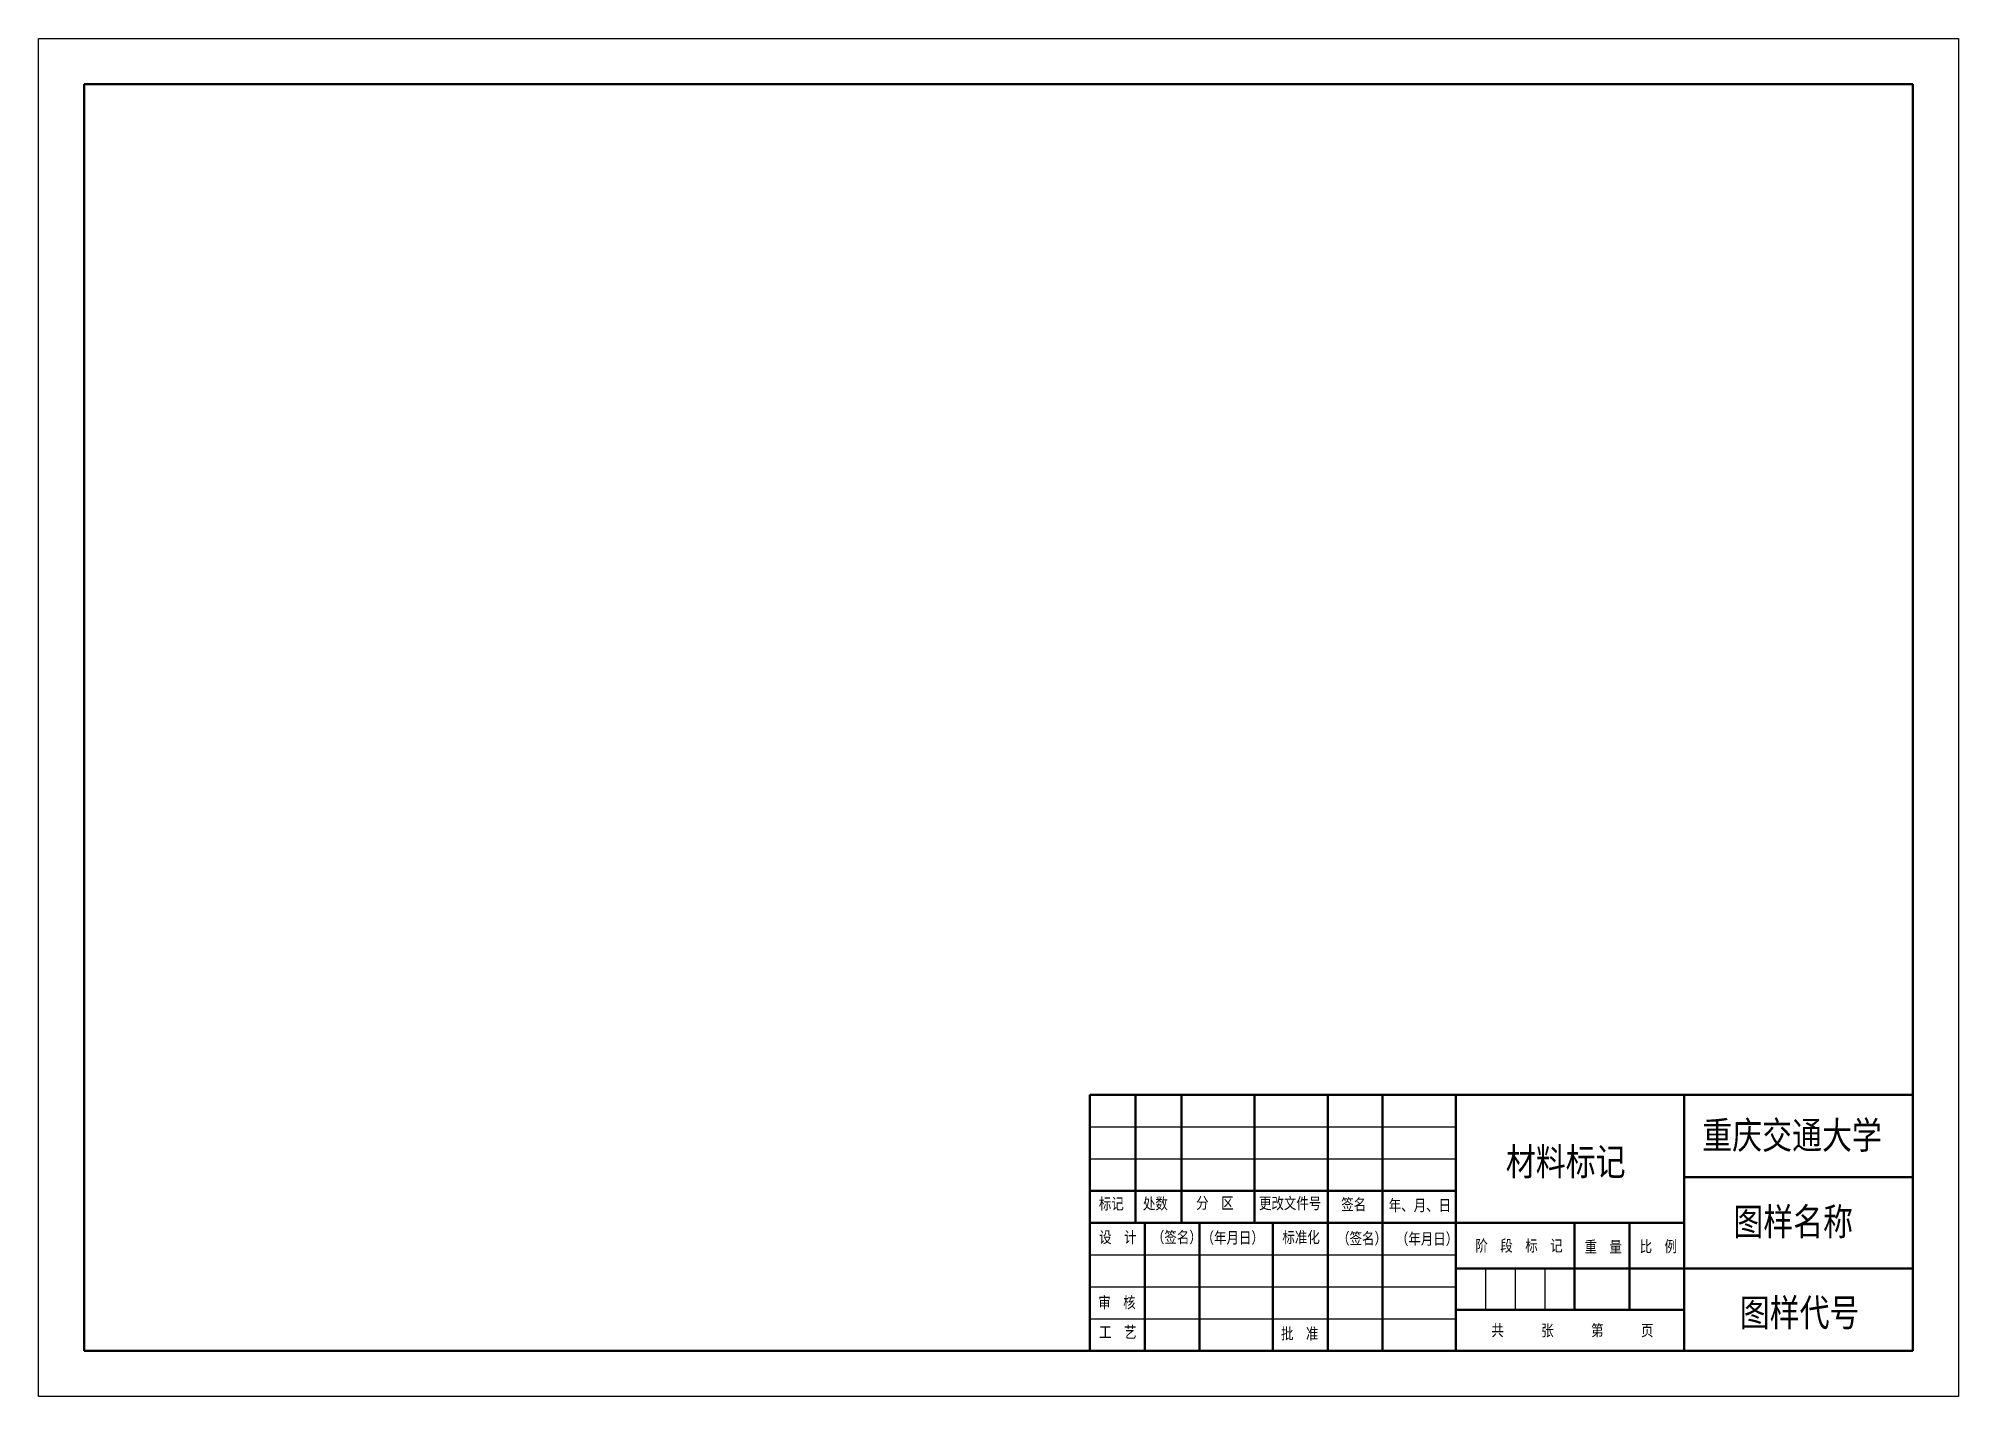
# Model space of a CAD drawing. Header units: millimetres. Extents: x 0 to 420, y 0 to 297.
import ezdxf

# ---------------------------------------------------------------- set-up
doc = ezdxf.new("R2010")
doc.units = ezdxf.units.MM
doc.layers.add('总内框线', color=7, linetype='Continuous', lineweight=50)
doc.styles.add('工程字', font='arial.ttf', dxfattribs={"width": 0.8})
doc.styles.add('陈杰（2）', font='arial.ttf', dxfattribs={"width": 0.8})

msp = doc.modelspace()

# ---------------------------------------------------------------- linework, layer by layer
for p, q in [((0, 0), (0, 297)), ((0, 297), (420, 297)), ((420, 297), (420, 0)), ((230, 59), (310, 59)), ((230, 52), (310, 52)), ((230, 31), (310, 31)), ((316.5, 28), (316.5, 19)), ((323, 28), (323, 19)), ((329.5, 28), (329.5, 19)), ((230, 24), (310, 24)), ((230, 17), (310, 17)), ((420, 0), (0, 0))]:
    msp.add_line(p, q)
at = {"layer": '总内框线'}
for p, q in [((10, 10), (10, 287)), ((10, 287), (410, 287)), ((410, 287), (410, 10)), ((230, 66), (410, 66)), ((230, 10), (230, 66)), ((240, 66), (240, 38)), ((250, 66), (250, 38)), ((266, 66), (266, 38)), ((282, 66), (282, 38)), ((294, 66), (294, 10)), ((310, 66), (310, 10)), ((360, 10), (360, 66)), ((360, 48), (410, 48)), ((230, 45), (310, 45)), ((230, 38), (360, 38)), ((242, 38), (242, 10)), ((254, 38), (254, 10)), ((270, 38), (270, 10)), ((282, 38), (282, 10)), ((336, 19), (336, 38)), ((348, 19), (348, 38)), ((310, 28), (360, 28)), ((360, 28), (410, 28)), ((310, 19), (360, 19)), ((410, 10), (10, 10))]:
    msp.add_line(p, q, dxfattribs=at)

# ---------------------------------------------------------------- texts
at = {"width": 93.0193, "attachment_point": 1}
for s, insert, char_height, style in [('{\\fFangSong|b0|i0|c134|p49;重庆交通大学}', (363.93, 60.15), 6, '陈杰（2）'), ('{\\fFangSong|b0|i0|c134|p49;材料标记}', (320.97, 54.36), 6, '工程字'), ('{\\fSimSun|b0|i0|c134|p2;标记}', (231.95, 43.44), 2.5, '陈杰（2）'), ('{\\fSimSun|b0|i0|c134|p2;处数}', (241.58, 43.46), 2.5, '陈杰（2）'), ('{\\fSimSun|b0|i0|c134|p2;分\u3000区}', (253.24, 43.58), 2.5, '陈杰（2）'), ('{\\fSimSun|b0|i0|c134|p2;更改文件号}', (266.97, 43.52), 2.5, '陈杰（2）'), ('{\\fSimSun|b0|i0|c134|p2;签名}', (284.96, 43.27), 2.5, '陈杰（2）'), ('{\\fSimSun|b0|i0|c134|p2;年、月、日}', (295.35, 43.07), 2.5, '陈杰（2）'), ('{\\fFangSong|b0|i0|c134|p49;图样名称}', (370.73, 41.24), 6, '工程字'), ('{\\fSimSun|b0|i0|c134|p2;设\u3000计}', (232.01, 36.1), 2.5, '陈杰（2）'), ('{\\fSimSun|b0|i0|c134|p2;（签名）}', (243.56, 36.1), 2.5, '陈杰（2）'), ('{\\fSimSun|b0|i0|c134|p2;\u3000（年月日）}', (251.68, 35.99), 2.5, '陈杰（2）'), ('{\\fSimSun|b0|i0|c134|p2;标准化}', (272.09, 36.09), 2.5, '陈杰（2）'), ('{\\fSimSun|b0|i0|c134|p2;（签名）}', (284.06, 35.84), 2.5, '陈杰（2）'), ('{\\fSimSun|b0|i0|c134|p2;（年月日）}', (296.92, 35.74), 2.5, '陈杰（2）'), ('{\\fSimSun|b0|i0|c134|p2;阶\u3000段\u3000标\u3000记}', (314.3, 34.25), 2.5, '陈杰（2）'), ('{\\fSimSun|b0|i0|c134|p2;重\u3000量}', (338.19, 34.02), 2.5, '陈杰（2）'), ('{\\fSimSun|b0|i0|c134|p2;比\u3000例}', (350.24, 34.09), 2.5, '陈杰（2）'), ('{\\fSimSun|b0|i0|c134|p2;审\u3000核}', (231.81, 21.83), 2.5, '陈杰（2）'), ('{\\fFangSong|b0|i0|c134|p49;图样代号}', (372.13, 21.36), 6, '工程字'), ('{\\fSimSun|b0|i0|c134|p2;工\u3000艺}', (232.01, 15.35), 2.5, '陈杰（2）'), ('{\\fSimSun|b0|i0|c134|p2;批\u3000准}', (271.78, 15.03), 2.5, '陈杰（2）'), ('{\\fSimSun|b0|i0|c134|p2;共\u3000\u3000\u3000张\u3000\u3000\u3000第\u3000\u3000\u3000页}', (317.8, 15.73), 2.5, '陈杰（2）')]:
    msp.add_mtext(s, dxfattribs=dict(at, insert=insert, char_height=char_height, style=style))

doc.saveas('drawing.dxf')
